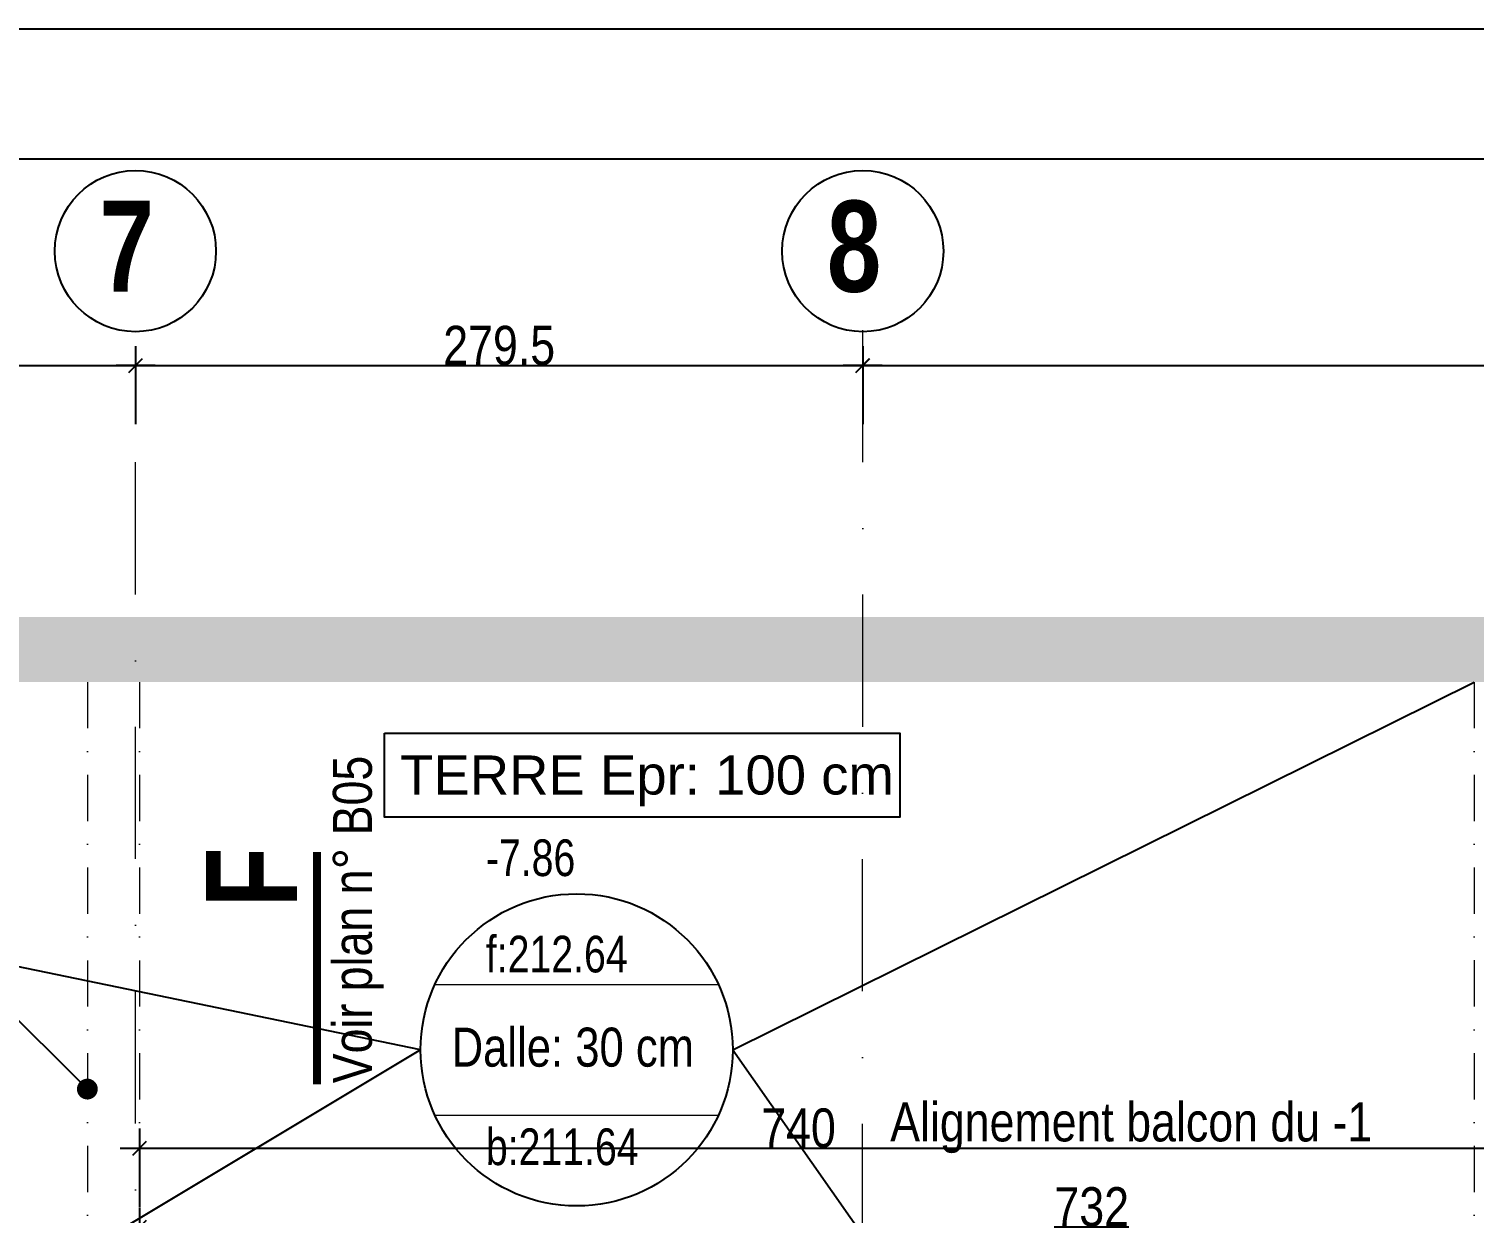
# Model space of a CAD drawing. Header units: millimetres. Extents: x 16050 to 21990, y -27198 to -22998.
# Drawn here: x 18254 to 18809, y -23454 to -22998 of the extents above; entities that cross this region are included whole.
import ezdxf
from ezdxf.enums import TextEntityAlignment as Align

# ---------------------------------------------------------------- set-up
doc = ezdxf.new("R2010")
doc.units = ezdxf.units.MM
doc.linetypes.add('TIRETPTX2', pattern=[50.8, 25.4, -12.7, 0, -12.7])
for name, color, linetype in [('01-Cad  2', 1, 'Continuous'), ('01_cote_gen', 4, 'Continuous'), ('01_poch_murs', 253, 'Continuous'), ('01_texte', 230, 'Continuous'), ('AA_COTES', 2, 'Continuous')]:
    doc.layers.add(name, color=color, linetype=linetype)
doc.layers.add('01_murs_coup', color=5, linetype='Continuous', lineweight=60)
doc.layers.add('01_tram_axes', color=2, linetype='TIRETPTX2', lineweight=9)
doc.styles.add('Arial Narrow', font='ARIALN.TTF')
doc.styles.add('Eurostile', font='')
doc.styles.add('impact', font='impact.ttf')
doc.styles.add('MATTE_TXT', font='arial.ttf')
doc.styles.add('STYLE2', font='ARIALN.TTF')
doc.styles.get('Eurostile').set_extended_font_data('Eurostile')
doc.dimstyles.new('JB50', dxfattribs={"dimscale": 0.1, "dimtxt": 150, "dimasz": 15, "dimexe": 0.1, "dimexo": 0.1, "dimgap": 0.09, "dimtad": 1, "dimdec": 1, "dimdsep": 46, "dimtxsty": 'STYLE2', "dimblk1": 'BOND_G', "dimblk2": 'BOND_D', "dimsah": 1, "dimcen": 1.5, "dimdle": 0.01, "dimse1": 1, "dimse2": 1, "dimclrd": 4, "dimclre": 2, "dimclrt": 6, "dimazin": 2, "dimtfac": 2.333333, "dimtdec": 1, "dimtix": 1, "dimtmove": 2, "dimatfit": 3, "dimldrblk": 'BOND_G', "dimfxl": 1, "dimtolj": 1, "dimtzin": 0, "dimarcsym": 0})

# ---------------------------------------------------------------- blocks, each defined once
blk = doc.blocks.new('BOND_G')
at = {"layer": 'AA_COTES', "color": 0}
for p, q in [((0, -5), (0, 15)), ((5, 0), (-5, 0)), ((1.77, 1.77), (-1.77, -1.77))]:
    blk.add_line(p, q, dxfattribs=at)
blk = doc.blocks.new('BOND_D')
at = {"layer": 'AA_COTES', "color": 0}
for p, q in [((0, 5), (0, -15)), ((5, 0), (-5, 0)), ((-1.77, -1.77), (1.77, 1.77))]:
    blk.add_line(p, q, dxfattribs=at)
blk = doc.blocks.new('*D5460')
at = {"layer": '01_cote_gen', "color": 4, "lineweight": -2, "transparency": 16777216}
blk.add_line((18575.71, -23127.84), (19118.72, -23127.84), dxfattribs=at)
at = {"layer": 'Defpoints', "color": 0, "transparency": 16777216}
for p in [(19120.22, -23127.84), (18574.21, -23150.34), (19120.22, -23157.06)]:
    blk.add_point(p, dxfattribs=at)
at = {"layer": '01_cote_gen', "color": 4, "lineweight": -2, "transparency": 16777216, "xscale": 1.5, "yscale": 1.5, "zscale": 1.5, "rotation": 180}
blk.add_blockref('BOND_G', (18574.21, -23127.84), dxfattribs=at)
at = {"layer": '01_cote_gen', "color": 4, "lineweight": -2, "transparency": 16777216, "xscale": 1.5, "yscale": 1.5, "zscale": 1.5}
blk.add_blockref('BOND_D', (19120.22, -23127.84), dxfattribs=at)
at = {"layer": '01_cote_gen', "color": 6, "transparency": 16777216, "insert": (18847.22, -23120.17), "char_height": 15, "attachment_point": 5, "style": 'STYLE2'}
blk.add_mtext('\\A1;546', dxfattribs=at)
blk = doc.blocks.new('*D5463')
at = {"layer": '01_cote_gen', "color": 4, "lineweight": -2, "transparency": 16777216}
blk.add_line((17717.2, -23127.84), (18293.2, -23127.84), dxfattribs=at)
at = {"layer": 'Defpoints', "color": 0, "transparency": 16777216}
for p in [(18294.7, -23127.84), (17715.7, -23213.9), (18294.7, -23213.89)]:
    blk.add_point(p, dxfattribs=at)
at = {"layer": '01_cote_gen', "color": 4, "lineweight": -2, "transparency": 16777216, "xscale": 1.5, "yscale": 1.5, "zscale": 1.5, "rotation": 180}
blk.add_blockref('BOND_G', (17715.7, -23127.84), dxfattribs=at)
at = {"layer": '01_cote_gen', "color": 4, "lineweight": -2, "transparency": 16777216, "xscale": 1.5, "yscale": 1.5, "zscale": 1.5}
blk.add_blockref('BOND_D', (18294.7, -23127.84), dxfattribs=at)
at = {"layer": '01_cote_gen', "color": 6, "transparency": 16777216, "insert": (18005.2, -23120.17), "char_height": 15, "attachment_point": 5, "style": 'STYLE2'}
blk.add_mtext('\\A1;579', dxfattribs=at)
blk = doc.blocks.new('*D5465')
at = {"layer": '01_cote_gen', "color": 4, "lineweight": -2, "transparency": 16777216}
blk.add_line((18296.2, -23127.84), (18572.72, -23127.84), dxfattribs=at)
at = {"layer": 'Defpoints', "color": 0, "transparency": 16777216}
for p in [(18574.22, -23127.84), (18294.7, -23139.92), (18574.22, -23139.92)]:
    blk.add_point(p, dxfattribs=at)
at = {"layer": '01_cote_gen', "color": 4, "lineweight": -2, "transparency": 16777216, "xscale": 1.5, "yscale": 1.5, "zscale": 1.5, "rotation": 180}
blk.add_blockref('BOND_G', (18294.7, -23127.84), dxfattribs=at)
at = {"layer": '01_cote_gen', "color": 4, "lineweight": -2, "transparency": 16777216, "xscale": 1.5, "yscale": 1.5, "zscale": 1.5}
blk.add_blockref('BOND_D', (18574.22, -23127.84), dxfattribs=at)
at = {"layer": '01_cote_gen', "color": 6, "transparency": 16777216, "insert": (18434.46, -23120.17), "char_height": 15, "attachment_point": 5, "style": 'STYLE2'}
blk.add_mtext('\\A1;279.5', dxfattribs=at)
blk = doc.blocks.new('*D7468')
at = {"layer": '01_poch_murs', "color": 4, "lineweight": -2, "transparency": 16777216}
blk.add_line((18297.73, -23458.95), (19026.73, -23458.95), dxfattribs=at)
at = {"layer": 'Defpoints', "color": 0, "transparency": 16777216}
for p in [(18296.23, -23454.82), (19028.23, -23458.95), (19028.23, -23509.41)]:
    blk.add_point(p, dxfattribs=at)
at = {"layer": '01_poch_murs', "color": 4, "lineweight": -2, "transparency": 16777216, "xscale": 1.5, "yscale": 1.5, "zscale": 1.5, "rotation": 180}
blk.add_blockref('BOND_G', (18296.23, -23458.95), dxfattribs=at)
at = {"layer": '01_poch_murs', "color": 4, "lineweight": -2, "transparency": 16777216, "xscale": 1.5, "yscale": 1.5, "zscale": 1.5}
blk.add_blockref('BOND_D', (19028.23, -23458.95), dxfattribs=at)
at = {"layer": '01_poch_murs', "color": 6, "lineweight": 0, "transparency": 16777216, "insert": (18662.23, -23451.28), "char_height": 15, "attachment_point": 5, "style": 'STYLE2'}
blk.add_mtext('\\A1;732', dxfattribs=at)
blk = doc.blocks.new('*D7470')
at = {"layer": '01_poch_murs', "color": 4, "lineweight": -2, "transparency": 16777216}
blk.add_line((18297.73, -23428.66), (19034.73, -23428.66), dxfattribs=at)
at = {"layer": 'Defpoints', "color": 0, "transparency": 16777216}
for p in [(19036.23, -23428.66), (18296.23, -23451.45), (19036.23, -23481.45)]:
    blk.add_point(p, dxfattribs=at)
at = {"layer": '01_poch_murs', "color": 4, "lineweight": -2, "transparency": 16777216, "xscale": 1.5, "yscale": 1.5, "zscale": 1.5, "rotation": 180}
blk.add_blockref('BOND_G', (18296.23, -23428.66), dxfattribs=at)
at = {"layer": '01_poch_murs', "color": 4, "lineweight": -2, "transparency": 16777216, "xscale": 1.5, "yscale": 1.5, "zscale": 1.5}
blk.add_blockref('BOND_D', (19036.23, -23428.66), dxfattribs=at)
at = {"layer": '01_poch_murs', "color": 6, "lineweight": 0, "transparency": 16777216, "insert": (18549.52, -23421), "char_height": 15, "attachment_point": 5, "style": 'STYLE2'}
blk.add_mtext('\\A1;740', dxfattribs=at)

msp = doc.modelspace()

# ---------------------------------------------------------------- hatches: boundary and pattern name
at = {"layer": '01_poch_murs'}
h = msp.add_hatch(color=256, dxfattribs=at)
h.dxf.hatch_style = 1
h.paths.add_polyline_path([(19342.3, -23251.15), (19342.3, -23226.15), (18834.35, -23224.48), (17999.19, -23224.48), (17707.02, -23225.08), (17707.07, -23250.08), (17999.21, -23249.48), (18834.31, -23249.48)])
h = msp.add_hatch(color=256, dxfattribs=at)
h.dxf.hatch_style = 1
h.paths.add_polyline_path([(19342.3, -23251.15), (19342.3, -23226.15), (18834.35, -23224.48), (17999.19, -23224.48), (17707.02, -23225.08), (17707.07, -23250.08), (17999.21, -23249.48), (18834.31, -23249.48)])

# ---------------------------------------------------------------- linework, layer by layer
at = {"layer": '01-Cad  2'}
for p, q in [((16049.58, -22998.43, -9.99), (21989.58, -22998.43, -9.99)), ((16099.58, -23048.43, -9.99), (21939.58, -23048.43, -9.99))]:
    msp.add_line(p, q, dxfattribs=at)
at = {"layer": '01_murs_coup', "linetype": 'Continuous', "lineweight": 5}
for p, q in [((18409.74, -23365.81), (18518.76, -23365.81)), ((18409.74, -23365.81), (18518.76, -23365.81)), ((18409.74, -23415.96), (18518.76, -23415.96))]:
    msp.add_line(p, q, dxfattribs=at)
at = {"layer": '01_texte'}
for p, q in [((18404.25, -23390.89), (17723.02, -23250.04)), ((18404.25, -23390.89), (17723.02, -23250.04)), ((18524.25, -23390.89), (18809.17, -23249.48)), ((18524.25, -23390.89), (18809.17, -23249.48)), ((18276.15, -23405.95), (18196.91, -23327.2)), ((18404.25, -23390.89), (17727.07, -23796.41)), ((18404.25, -23390.89), (17727.07, -23796.41)), ((18524.25, -23390.89), (18809.17, -23796.41)), ((18524.25, -23390.89), (18809.17, -23796.41))]:
    msp.add_line(p, q, dxfattribs=at)
msp.add_lwpolyline([(18390.4, -23269.12), (18588.49, -23269.12), (18588.49, -23301.42), (18390.4, -23301.42)], close=True, dxfattribs=at)
msp.add_lwpolyline([(18390.4, -23269.12), (18588.49, -23269.12), (18588.49, -23301.42), (18390.4, -23301.42)], close=True, dxfattribs=at)
at = {"layer": '01_texte', "const_width": 3}
msp.add_lwpolyline([(18364.41, -23314.85), (18364.41, -23404.09)], dxfattribs=at)
at = {"layer": '01_texte', "const_width": 4}
msp.add_lwpolyline([(18274.15, -23405.95, 1), (18278.15, -23405.95, 1)], format="xyb", close=True, dxfattribs=at)
at = {"layer": '01_texte'}
for centre, radius in [((18294.62, -23083.85), 30.98), ((18574.22, -23083.85), 30.98), ((18464.25, -23390.89), 60), ((18464.25, -23390.89), 60)]:
    msp.add_circle(centre, radius, dxfattribs=at)
at = {"layer": '01_tram_axes', "color": 253, "ltscale": 2}
for p, q in [((18573.72, -25605.77), (18574.22, -23064.03)), ((18294.73, -25656.58), (18294.7, -23114.83))]:
    msp.add_line(p, q, dxfattribs=at)
at = {"layer": '01_tram_axes', "ltscale": 0.7}
for p, q in [((18276.15, -23249.5), (18276.15, -23796.44)), ((18296.15, -23249.5), (18296.15, -23796.44)), ((18809.17, -23249.48), (18809.17, -23796.41))]:
    msp.add_line(p, q, dxfattribs=at)

# ---------------------------------------------------------------- texts
at = {"layer": '01_texte', "style": 'impact'}
for s, p in [('7', (18291.28, -23081.97)), ('8', (18570.88, -23081.97))]:
    msp.add_text(s, height=35, dxfattribs=at).set_placement(p, align=Align.MIDDLE_CENTER)
at = {"layer": '01_texte', "style": 'Arial Narrow'}
for s, rotation, p in [('Voir plan n° B05', 90, (18385.53, -23403.7)), ('Alignement balcon du -1', 0, (18584.76, -23426.07))]:
    msp.add_text(s, height=15, rotation=rotation, dxfattribs=at).set_placement(p)
at = {"layer": '01_texte', "style": 'MATTE_TXT'}
msp.add_text('TERRE Epr: 100 cm', height=15, dxfattribs=at).set_placement((18396.37, -23292.72))
msp.add_text('TERRE Epr: 100 cm', height=15, dxfattribs=at).set_placement((18396.37, -23292.72))
at = {"layer": '01_texte', "style": 'impact'}
msp.add_text('F', height=35, rotation=90, dxfattribs=at).set_placement((18367.26, -23324.51), align=Align.BOTTOM_CENTER)
at = {"layer": '01_texte', "style": 'Eurostile', "width": 0.8}
for s, p in [('-7.86', (18429.34, -23324.08)), ('-7.86', (18429.34, -23324.08)), ('f:212.64', (18429.34, -23361.11)), ('f:212.64', (18429.34, -23361.11)), ('b:211.64', (18429.34, -23435.18)), ('b:211.64', (18429.34, -23435.18))]:
    msp.add_text(s, height=14.097, rotation=0, dxfattribs=at).set_placement(p)
at = {"layer": '01_texte', "style": 'MATTE_TXT', "width": 0.8}
msp.add_text('Dalle: 30 cm', height=15, dxfattribs=at).set_placement((18462.76, -23401.83), align=Align.BOTTOM_CENTER)

# ---------------------------------------------------------------- dimensions: what is measured, and where the dimension line sits
at = {"layer": '01_cote_gen'}
for base, p1, p2, picture, middle in [((18294.7, -23127.84), (17715.7, -23213.9), (18294.7, -23213.89), '*D5463', (18005.2, -23120.17)), ((18574.22, -23127.84), (18294.7, -23139.92), (18574.22, -23139.92), '*D5465', (18434.46, -23120.17)), ((19120.22, -23127.84), (18574.21, -23150.34), (19120.22, -23157.06), '*D5460', (18847.22, -23120.17))]:
    dim = msp.add_linear_dim(base=base, p1=p1, p2=p2, dimstyle='JB50', dxfattribs=at)
    dim.commit()
    dim.dimension.update_dxf_attribs({"geometry": picture, "text_midpoint": middle})
at = {"layer": '01_poch_murs', "lineweight": 0}
dim = msp.add_linear_dim(base=(19036.23, -23428.66), p1=(18296.23, -23451.45), p2=(19036.23, -23481.45), dimstyle='JB50', dxfattribs=at)
dim.commit()
dim.dimension.update_dxf_attribs({"geometry": '*D7470', "text_midpoint": (18549.52, -23421), "dimtype": 160})
dim = msp.add_linear_dim(base=(19028.23, -23458.95), p1=(18296.23, -23454.82), p2=(19028.23, -23509.41), dimstyle='JB50', dxfattribs=at)
dim.commit()
dim.dimension.update_dxf_attribs({"geometry": '*D7468', "text_midpoint": (18662.23, -23451.28)})

doc.saveas('drawing.dxf')
